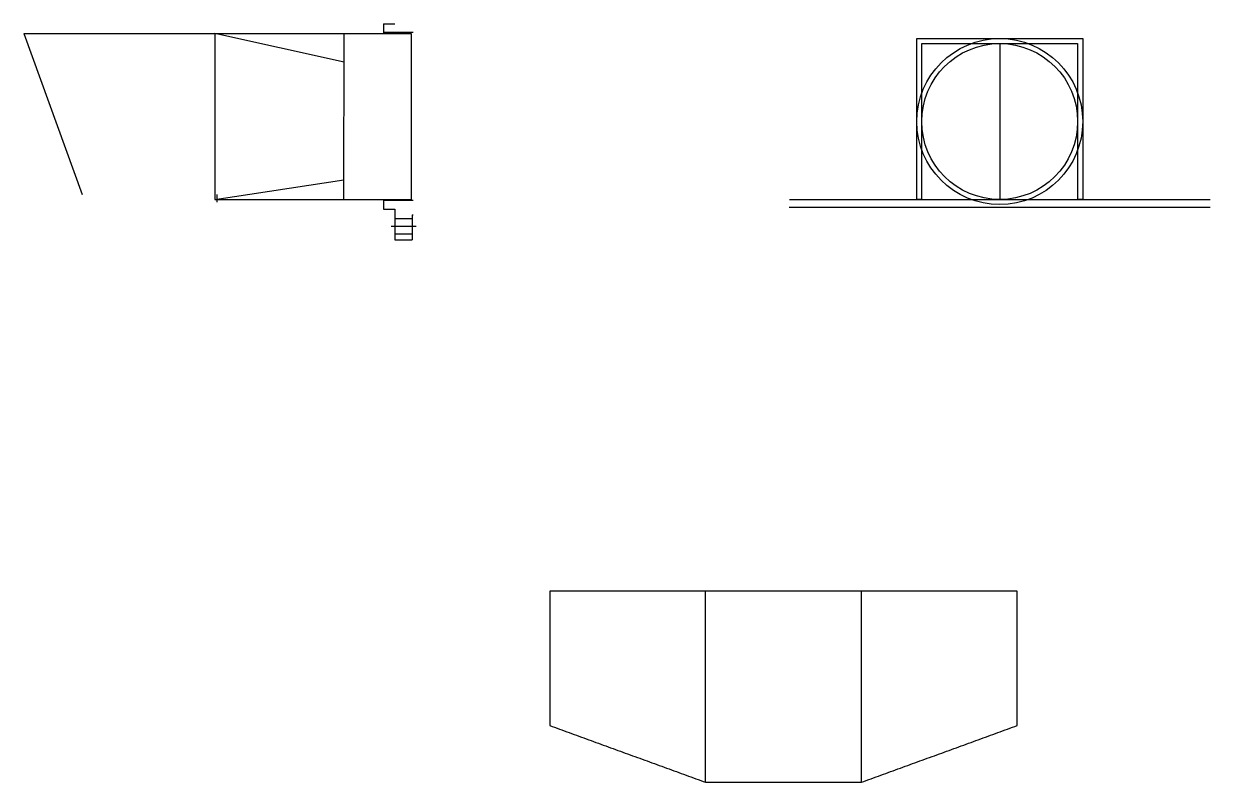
# Model space of a CAD drawing. Extents: x -1257.6 to -1180.7, y 254.1 to 303.2.
import ezdxf

# ---------------------------------------------------------------- set-up
doc = ezdxf.new("R2010")
doc.units = 0
doc.header["$LTSCALE"] = 12
doc.header["$MEASUREMENT"] = 0
doc.linetypes.add('CENTER', pattern=[2, 1.25, -0.25, 0.25, -0.25])
for name, color, linetype in [('10 PIPE', 7, 'CONTINUOUS'), ('10-150-RFSO', 14, 'CONTINUOUS'), ('CENTER', 6, 'CENTER'), ('EXTERNALS', 3, 'CONTINUOUS'), ('MARKING', 11, 'CONTINUOUS'), ('SHELL', 40, 'CONTINUOUS')]:
    doc.layers.add(name, color=color, linetype=linetype)
doc.layers.add('AM_0', color=7, linetype='CONTINUOUS', lineweight=30)

msp = doc.modelspace()

# ---------------------------------------------------------------- linework, layer by layer
at = {"layer": '10 PIPE'}
for p, q in [((-1245.197, 302.57), (-1232.473, 302.57)), ((-1245.197, 302.57), (-1245.197, 291.82)), ((-1232.473, 302.57), (-1232.473, 291.82)), ((-1245.197, 291.82), (-1232.473, 291.82))]:
    msp.add_line(p, q, dxfattribs=at)
for radius in [5.375, 5.048]:
    msp.add_circle((-1194.352, 296.861), radius, dxfattribs=at)
at = {"layer": '10-150-RFSO'}
for p, q in [((-1234.286, 303.195), (-1233.536, 303.195)), ((-1234.286, 303.195), (-1234.286, 302.57)), ((-1232.348, 302.635), (-1234.286, 302.635)), ((-1234.286, 291.82), (-1234.286, 291.195)), ((-1232.348, 291.755), (-1234.286, 291.755)), ((-1234.286, 291.195), (-1233.536, 291.195)), ((-1233.536, 291.195), (-1233.536, 289.195)), ((-1232.411, 290.82), (-1232.411, 289.195)), ((-1232.411, 290.82), (-1232.348, 290.82)), ((-1232.411, 290.57), (-1233.536, 290.57)), ((-1232.411, 289.57), (-1233.536, 289.57)), ((-1233.536, 289.195), (-1232.411, 289.195))]:
    msp.add_line(p, q, dxfattribs=at)
at = {"layer": 'AM_0'}
for p, q in [((-1236.821, 300.698), (-1245.197, 302.57)), ((-1236.841, 291.82), (-1236.817, 302.57)), ((-1245.197, 291.82), (-1236.838, 293.096))]:
    msp.add_line(p, q, dxfattribs=at)
at = {"layer": 'CENTER'}
msp.add_line((-1232.163, 290.07), (-1233.784, 290.07), dxfattribs=at)
at = {"layer": 'EXTERNALS'}
for p, q in [((-1257.584, 302.57), (-1245.197, 302.57)), ((-1257.584, 302.57), (-1253.79, 292.146)), ((-1199.727, 302.236), (-1188.977, 302.236)), ((-1199.727, 291.813), (-1199.727, 302.236)), ((-1188.977, 302.236), (-1188.977, 291.813)), ((-1199.401, 291.813), (-1199.727, 291.813)), ((-1188.977, 291.813), (-1189.304, 291.813))]:
    msp.add_line(p, q, dxfattribs=at)
msp.add_lwpolyline([(-1199.401, 291.813), (-1199.401, 301.91), (-1189.304, 301.91), (-1189.304, 291.813)], dxfattribs=at)
at = {"layer": 'EXTERNALS', "extrusion": (-1, 0, 6.12323e-17), "elevation": 1194.352}
msp.add_lwpolyline([(-301.91, 12.386), (-301.91, 0), (-291.813, 3.675)], dxfattribs=at)
at = {"layer": 'EXTERNALS'}
for points in [[(-1213.41, 266.456, -5.048), (-1223.507, 266.456, -5.048)], [(-1223.507, 266.456, -5.048), (-1223.507, 257.744, -5.048)], [(-1203.313, 266.456, -5.049), (-1213.41, 266.456, -5.048)], [(-1193.216, 266.456, -5.049), (-1203.313, 266.456, -5.049)], [(-1193.216, 257.744, -5.049), (-1193.216, 266.456, -5.049)], [(-1223.507, 257.744, -5.048), (-1213.41, 254.069, -5.048)], [(-1203.313, 254.069, -5.049), (-1193.216, 257.744, -5.049)], [(-1213.41, 254.069, -5.048), (-1203.313, 254.069, -5.049)]]:
    msp.add_open_spline(points, degree=1, dxfattribs=at)
at = {"layer": 'MARKING'}
for points in [[(-1213.41, 254.069, -5.048), (-1213.41, 266.456, -5.048)], [(-1203.313, 254.069, -5.049), (-1203.313, 266.456, -5.049)]]:
    msp.add_open_spline(points, degree=1, dxfattribs=at)
at = {"layer": 'SHELL'}
for p, q in [((-1245.084, 292.146), (-1245.084, 291.646)), ((-1245.084, 292.146), (-1245.084, 291.646)), ((-1207.982, 291.813), (-1180.722, 291.813)), ((-1207.991, 291.313), (-1180.713, 291.313))]:
    msp.add_line(p, q, dxfattribs=at)

doc.saveas('drawing.dxf')
